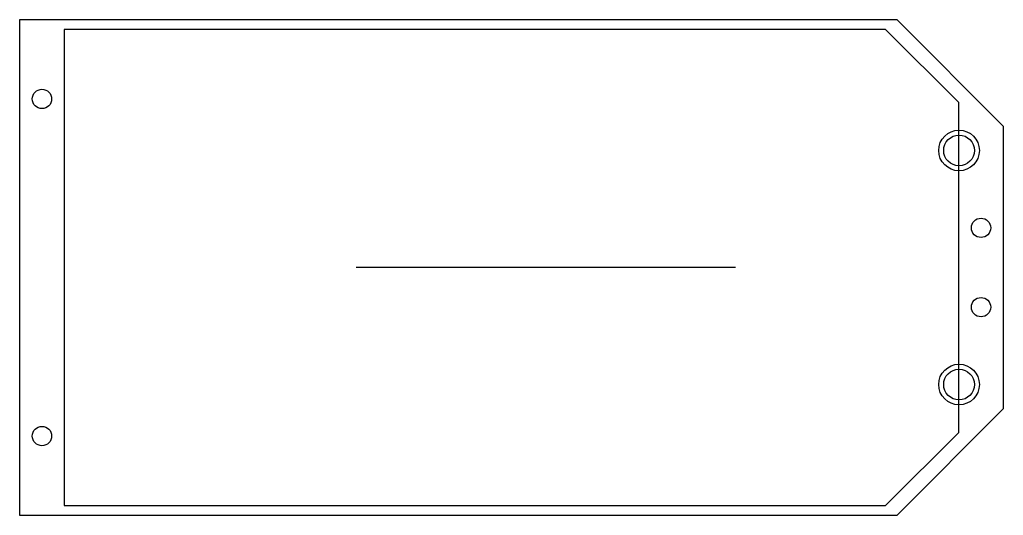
# Model space of a CAD drawing. Header units: millimetres. Extents: x -72.2 to 27, y -25 to 25.
import ezdxf

# ---------------------------------------------------------------- set-up
doc = ezdxf.new("R2010")
doc.units = ezdxf.units.MM
doc.layers.get('0').update_dxf_attribs({"linetype": 'CONTINUOUS'})

msp = doc.modelspace()

# ---------------------------------------------------------------- linework, layer by layer
msp.add_line((0, 0), (-38.247, 0))
for points in [[(-72.172, 25), (16.257, 25), (27, 14.257), (27, -14.257), (16.257, -25), (-72.172, -25)], [(15.136, 24), (-67.672, 24), (-67.672, -24), (15.136, -24), (22.5, -16.636), (22.5, 16.636)]]:
    msp.add_lwpolyline(points, close=True)
for centre, radius in [((-69.922, 17), 0.975), ((22.536, 11.809), 2.05), ((22.536, 11.809), 1.55), ((24.75, 4), 0.975), ((24.75, -4), 0.975), ((22.536, -11.809), 2.05), ((22.536, -11.809), 1.55), ((-69.922, -17), 0.975)]:
    msp.add_circle(centre, radius)

doc.saveas('drawing.dxf')
